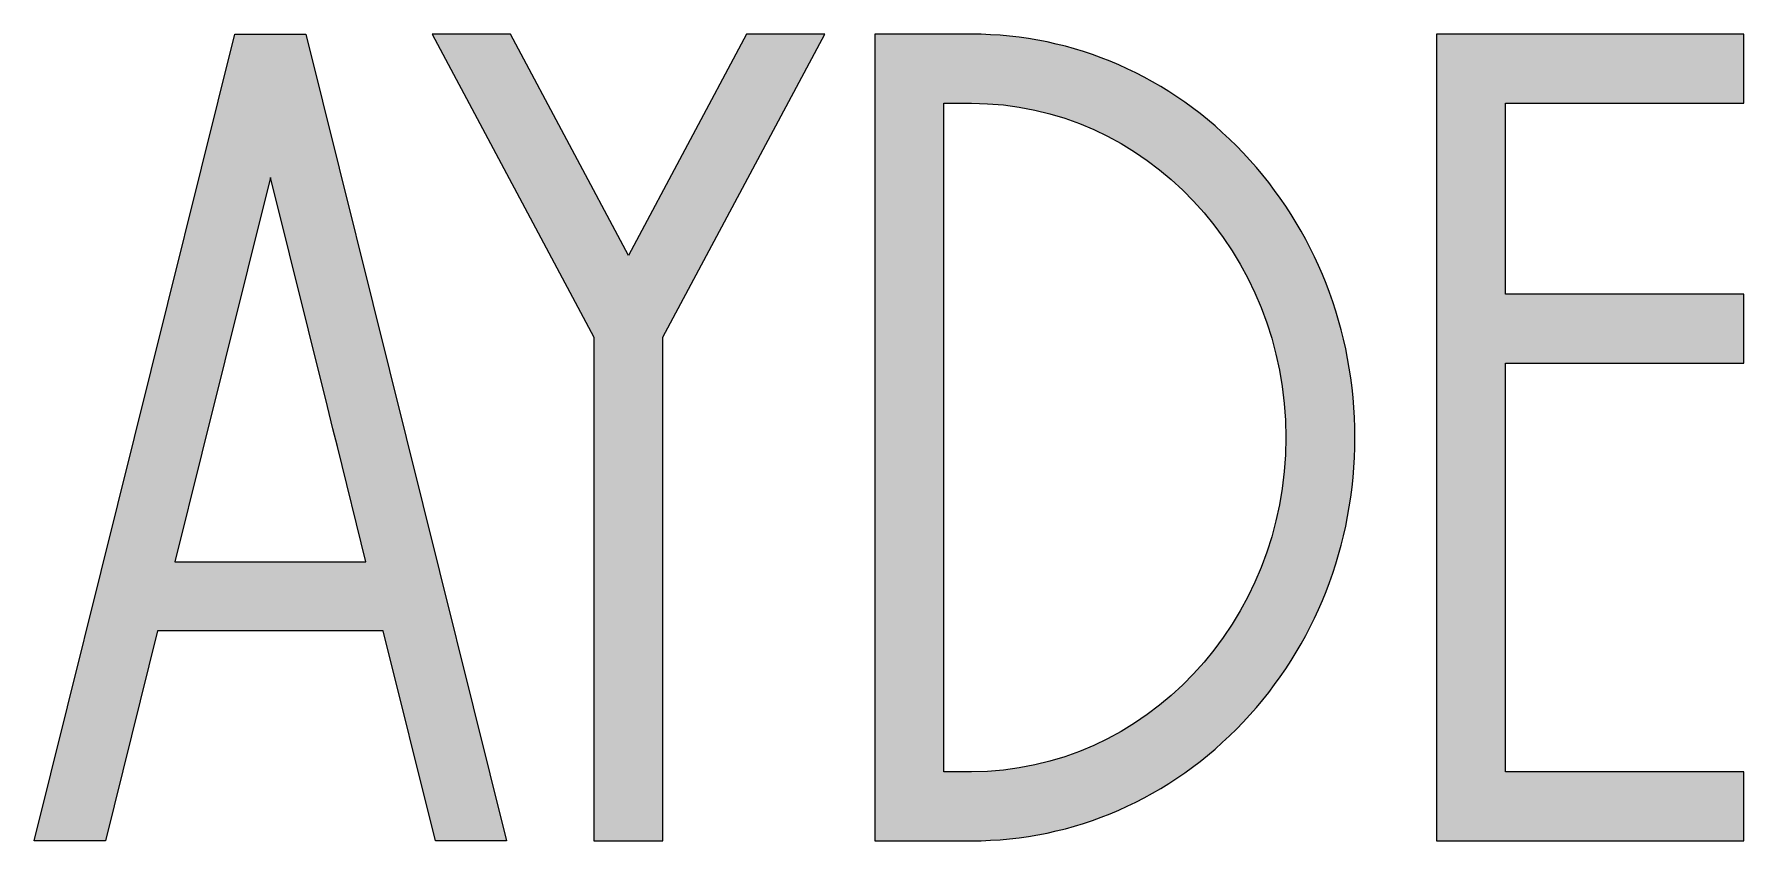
# Model space of a CAD drawing. Extents: x 198 to 882, y -171 to -47.
# Drawn here: x 707.9 to 882.3, y -130.8 to -48.5 of the extents above; entities that cross this region are included whole.
import ezdxf

# ---------------------------------------------------------------- set-up
doc = ezdxf.new("R2010")
doc.units = 0
doc.header["$MEASUREMENT"] = 0
doc.layers.add('Camada 1', color=7, linetype='Continuous', lineweight=0)

# ---------------------------------------------------------------- blocks, each defined once
blk = doc.blocks.new('Block_0')
at = {"layer": 'Camada 1', "true_color": 0x151515, "transparency": 33554687}
h = blk.add_hatch(color=250, dxfattribs=at)
h.dxf.hatch_style = 2
edge = h.paths.add_edge_path()
edge.add_spline(control_points=[(722.25, -102.35), (722.25, -102.35), (725.01, -91.25), (725.01, -91.25), (725.01, -91.25), (725.01, -91.25), (725.01, -91.25), (725.01, -91.25), (732.01, -63.1), (732.01, -63.1), (732.01, -63.1), (737.83, -86.51), (737.83, -86.51), (737.83, -86.51), (738.38, -88.76), (738.38, -88.76), (738.38, -88.76), (738.84, -90.58), (738.84, -90.58), (738.84, -90.58), (741.76, -102.35), (741.76, -102.35), (741.76, -102.35), (722.25, -102.35), (722.25, -102.35)], knot_values=[0, 0, 0, 0, 1, 1, 1, 2, 2, 2, 3, 3, 3, 4, 4, 4, 5, 5, 5, 6, 6, 6, 7, 7, 7, 8, 8, 8, 8], degree=3, periodic=0)
edge = h.paths.add_edge_path()
edge.add_spline(control_points=[(748.84, -130.84), (748.84, -130.84), (756.11, -130.84), (756.11, -130.84), (756.11, -130.84), (735.64, -48.48), (735.64, -48.48), (735.64, -48.48), (728.37, -48.48), (728.37, -48.48), (728.37, -48.48), (707.91, -130.84), (707.91, -130.84), (707.91, -130.84), (715.17, -130.84), (715.17, -130.84), (715.17, -130.84), (720.5, -109.4), (720.5, -109.4), (720.5, -109.4), (743.51, -109.4), (743.51, -109.4), (743.51, -109.4), (748.84, -130.84), (748.84, -130.84)], knot_values=[0, 0, 0, 0, 1, 1, 1, 2, 2, 2, 3, 3, 3, 4, 4, 4, 5, 5, 5, 6, 6, 6, 7, 7, 7, 8, 8, 8, 8], degree=3, periodic=0)
h = blk.add_hatch(color=250, dxfattribs=at)
h.dxf.hatch_style = 2
edge = h.paths.add_edge_path()
edge.add_spline(control_points=[(788.57, -48.48), (788.57, -48.48), (772.06, -79.43), (772.06, -79.43), (772.06, -79.43), (772.06, -130.84), (772.06, -130.84), (772.06, -130.84), (765.01, -130.84), (765.01, -130.84), (765.01, -130.84), (765.01, -79.43), (765.01, -79.43), (765.01, -79.43), (748.5, -48.48), (748.5, -48.48), (748.5, -48.48), (756.49, -48.48), (756.49, -48.48), (756.49, -48.48), (768.54, -71.06), (768.54, -71.06), (768.54, -71.06), (780.58, -48.48), (780.58, -48.48), (780.58, -48.48), (788.57, -48.48), (788.57, -48.48)], knot_values=[0, 0, 0, 0, 1, 1, 1, 2, 2, 2, 3, 3, 3, 4, 4, 4, 5, 5, 5, 6, 6, 6, 7, 7, 7, 8, 8, 8, 9, 9, 9, 9], degree=3, periodic=0)
h = blk.add_hatch(color=250, dxfattribs=at)
h.dxf.hatch_style = 2
edge = h.paths.add_edge_path()
edge.add_spline(control_points=[(835.62, -89.66), (835.62, -70.84), (821.23, -55.53), (803.54, -55.53), (803.54, -55.53), (800.73, -55.53), (800.73, -55.53), (800.73, -55.53), (800.73, -123.79), (800.73, -123.79), (800.73, -123.79), (803.54, -123.79), (803.54, -123.79), (821.23, -123.79), (835.62, -108.48), (835.62, -89.66)], knot_values=[0, 0, 0, 0, 1, 1, 1, 2, 2, 2, 3, 3, 3, 4, 4, 4, 5, 5, 5, 5], degree=3, periodic=0)
edge = h.paths.add_edge_path()
edge.add_spline(control_points=[(842.67, -89.66), (842.67, -100.62), (838.62, -110.94), (831.28, -118.71), (823.88, -126.53), (814.03, -130.84), (803.54, -130.84), (803.54, -130.84), (793.68, -130.84), (793.68, -130.84), (793.68, -130.84), (793.68, -48.48), (793.68, -48.48), (793.68, -48.48), (803.54, -48.48), (803.54, -48.48), (814.03, -48.48), (823.88, -52.79), (831.28, -60.61), (838.62, -68.38), (842.67, -78.7), (842.67, -89.66)], knot_values=[0, 0, 0, 0, 1, 1, 1, 2, 2, 2, 3, 3, 3, 4, 4, 4, 5, 5, 5, 6, 6, 6, 7, 7, 7, 7], degree=3, periodic=0)
h = blk.add_hatch(color=250, dxfattribs=at)
h.dxf.hatch_style = 2
h.paths.add_polyline_path([(882.35, -82.08), (882.35, -75.02), (876.7, -75.02), (876.7, -75.03), (858.03, -75.03), (858.03, -55.53), (882.35, -55.53), (882.35, -48.48), (850.98, -48.48), (850.98, -130.84), (882.35, -130.84), (882.35, -123.79), (858.03, -123.79), (858.03, -82.08), (876.7, -82.08), (876.7, -82.08)])
at = {"layer": 'Camada 1'}
blk.add_lwpolyline([(882.35, -82.08), (882.35, -75.02), (876.7, -75.02), (876.7, -75.03), (858.03, -75.03), (858.03, -55.53), (882.35, -55.53), (882.35, -48.48), (850.98, -48.48), (850.98, -130.84), (882.35, -130.84), (882.35, -123.79), (858.03, -123.79), (858.03, -82.08), (876.7, -82.08), (876.7, -82.08)], close=True, dxfattribs=at)
for points, knots in [([(748.84, -130.84), (748.84, -130.84), (756.11, -130.84), (756.11, -130.84), (756.11, -130.84), (735.64, -48.48), (735.64, -48.48), (735.64, -48.48), (728.37, -48.48), (728.37, -48.48), (728.37, -48.48), (707.91, -130.84), (707.91, -130.84), (707.91, -130.84), (715.17, -130.84), (715.17, -130.84), (715.17, -130.84), (720.5, -109.4), (720.5, -109.4), (720.5, -109.4), (743.51, -109.4), (743.51, -109.4), (743.51, -109.4), (748.84, -130.84), (748.84, -130.84)], [0, 0, 0, 0, 1, 1, 1, 2, 2, 2, 3, 3, 3, 4, 4, 4, 5, 5, 5, 6, 6, 6, 7, 7, 7, 8, 8, 8, 8]), ([(788.57, -48.48), (788.57, -48.48), (772.06, -79.43), (772.06, -79.43), (772.06, -79.43), (772.06, -130.84), (772.06, -130.84), (772.06, -130.84), (765.01, -130.84), (765.01, -130.84), (765.01, -130.84), (765.01, -79.43), (765.01, -79.43), (765.01, -79.43), (748.5, -48.48), (748.5, -48.48), (748.5, -48.48), (756.49, -48.48), (756.49, -48.48), (756.49, -48.48), (768.54, -71.06), (768.54, -71.06), (768.54, -71.06), (780.58, -48.48), (780.58, -48.48), (780.58, -48.48), (788.57, -48.48), (788.57, -48.48)], [0, 0, 0, 0, 1, 1, 1, 2, 2, 2, 3, 3, 3, 4, 4, 4, 5, 5, 5, 6, 6, 6, 7, 7, 7, 8, 8, 8, 9, 9, 9, 9]), ([(842.67, -89.66), (842.67, -100.62), (838.62, -110.94), (831.28, -118.71), (823.88, -126.53), (814.03, -130.84), (803.54, -130.84), (803.54, -130.84), (793.68, -130.84), (793.68, -130.84), (793.68, -130.84), (793.68, -48.48), (793.68, -48.48), (793.68, -48.48), (803.54, -48.48), (803.54, -48.48), (814.03, -48.48), (823.88, -52.79), (831.28, -60.61), (838.62, -68.38), (842.67, -78.7), (842.67, -89.66)], [0, 0, 0, 0, 1, 1, 1, 2, 2, 2, 3, 3, 3, 4, 4, 4, 5, 5, 5, 6, 6, 6, 7, 7, 7, 7]), ([(835.62, -89.66), (835.62, -70.84), (821.23, -55.53), (803.54, -55.53), (803.54, -55.53), (800.73, -55.53), (800.73, -55.53), (800.73, -55.53), (800.73, -123.79), (800.73, -123.79), (800.73, -123.79), (803.54, -123.79), (803.54, -123.79), (821.23, -123.79), (835.62, -108.48), (835.62, -89.66)], [0, 0, 0, 0, 1, 1, 1, 2, 2, 2, 3, 3, 3, 4, 4, 4, 5, 5, 5, 5]), ([(722.25, -102.35), (722.25, -102.35), (725.01, -91.25), (725.01, -91.25), (725.01, -91.25), (725.01, -91.25), (725.01, -91.25), (725.01, -91.25), (732.01, -63.1), (732.01, -63.1), (732.01, -63.1), (737.83, -86.51), (737.83, -86.51), (737.83, -86.51), (738.38, -88.76), (738.38, -88.76), (738.38, -88.76), (738.84, -90.58), (738.84, -90.58), (738.84, -90.58), (741.76, -102.35), (741.76, -102.35), (741.76, -102.35), (722.25, -102.35), (722.25, -102.35)], [0, 0, 0, 0, 1, 1, 1, 2, 2, 2, 3, 3, 3, 4, 4, 4, 5, 5, 5, 6, 6, 6, 7, 7, 7, 8, 8, 8, 8])]:
    blk.add_open_spline(points, degree=3, knots=knots, dxfattribs=at)

msp = doc.modelspace()

# ---------------------------------------------------------------- block references
at = {"layer": 'Camada 1'}
msp.add_blockref('Block_0', (0, 0), dxfattribs=at)

doc.saveas('drawing.dxf')
